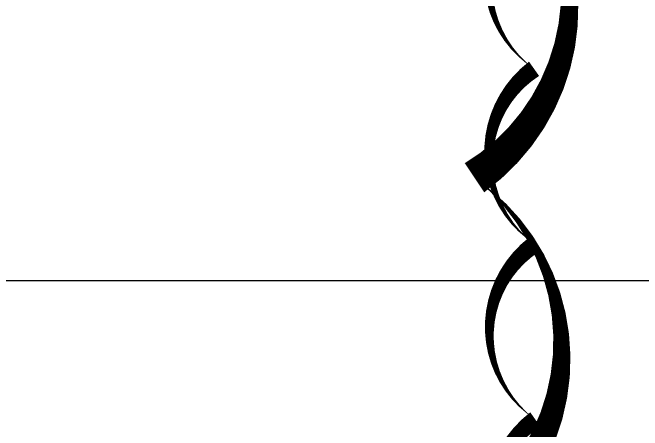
# Model space of a CAD drawing. Header units: metres. Extents: x 75097 to 220695, y -1557923 to -1361206.
# Drawn here: x 110130 to 112987, y -1463116 to -1461222 of the extents above; entities that cross this region are included whole.
import ezdxf

# ---------------------------------------------------------------- set-up
doc = ezdxf.new("R2010")
doc.units = ezdxf.units.M
doc.layers.get('0').update_dxf_attribs({"lineweight": 0})
doc.layers.add('A-100 - Copy$0$axes', color=8, linetype='Continuous')
doc.layers.add('REV 01', color=7, linetype='Continuous', lineweight=0, true_color=0xe41b4d)

# ---------------------------------------------------------------- blocks, each defined once
blk = doc.blocks.new('A-100 - Copy')
at = {"layer": 'A-100 - Copy$0$axes'}
blk.add_line((215702.3, -1462437.7, 2.4), (83332.8, -1462437.7, 2.4), dxfattribs=at)

msp = doc.modelspace()

# ---------------------------------------------------------------- block references
msp.add_blockref('A-100 - Copy', (0, 0))

# ---------------------------------------------------------------- next in the draw order: linework, layer by layer
at = {"layer": 'REV 01', "color": 3}
for points, elevation in [([(107704.7, -1455364, 0, 158.9, -0.520567), (109292.4, -1455417, 0, 158.9, -0.520567), (110880.1, -1455470, 0, 158.9, -0.520567), (112367.3, -1455618.1, 0, 158.9, -0.520567), (112331.7, -1457206.3, 0, 158.9, -0.520567), (112296, -1458794.5, 0, 158.9, -0.520567), (112260.4, -1460382.7, 0, 158.9, -0.520567), (112224.8, -1461970.9, 0, 158.9, -0.520567), (112189.1, -1463559.1, 0, 158.9, -0.520567), (112153.5, -1465147.3, 0, 158.9, -0.520567), (110669.9, -1465182, 0, 158.9, -0.520567), (109083.2, -1465106.1, 0, 158.9, -0.520567), (107496.4, -1465030.2, 0, 158.9, -0.520567)], -2.4), ([(112503.5, -1463861.2, 0, 79.5, -0.520567), (112500.7, -1463066.4, 0, 79.5, -0.520567), (112497.9, -1462271.7, 0, 79.5, -0.520567), (112495, -1461476.9, 0, 79.5, -0.520567), (112492.2, -1460682.1, 0, 79.5, -0.520567), (112489.4, -1459887.3, 0, 79.5, -0.520567), (112486.6, -1459092.5, 0, 79.5, -0.520567), (112483.8, -1458297.8, 0, 79.5, -0.520567), (112481, -1457503, 0, 79.5, -0.520567), (112478.2, -1456708.2, 0, 79.5, -0.520567), (112475.3, -1455913.4, 0, 79.5, -0.520567), (112472.5, -1455118.6, 0, 79.5, -0.520567)], 0)]:
    msp.add_lwpolyline(points, format="xyseb", dxfattribs=dict(at, elevation=elevation))

doc.saveas('drawing.dxf')
